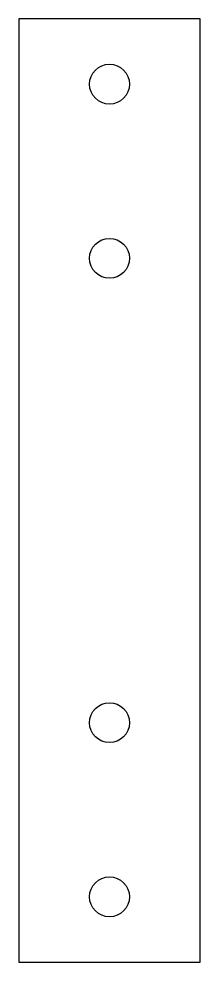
# Model space of a CAD drawing. Header units: millimetres. Extents: x -12 to 12, y -65 to 65.
import ezdxf

# ---------------------------------------------------------------- set-up
doc = ezdxf.new("R2010")
doc.units = ezdxf.units.MM

msp = doc.modelspace()

# ---------------------------------------------------------------- linework, layer by layer
at = {"layer": 'CUT'}
msp.add_lwpolyline([(-12.5, -65), (12.5, -65), (12.5, 65), (-12.5, 65)], close=True, dxfattribs=at)
at = {"layer": 'DRILL'}
for centre in [(0, 56), (0, 32), (0, -32), (0, -56)]:
    msp.add_circle(centre, 2.75, dxfattribs=at)

doc.saveas('drawing.dxf')
